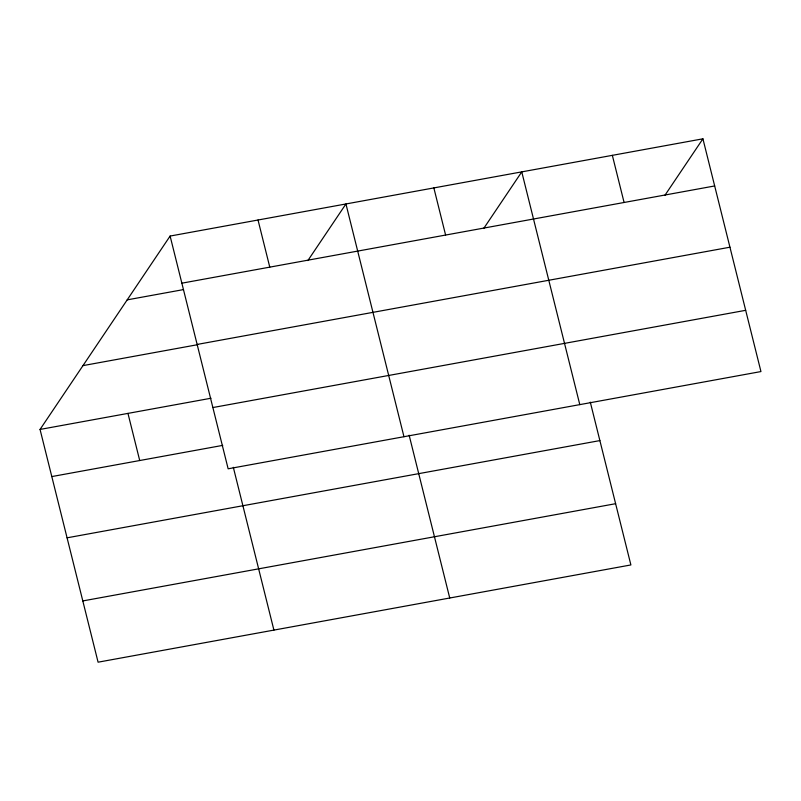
<?xml version="1.0" encoding="UTF-8"?>
<svg xmlns="http://www.w3.org/2000/svg" width="801" height="801" viewBox="0 0 801 801"><rect width="100%" height="100%" fill="white"/><g stroke="black" fill="none" stroke-linecap="round" stroke-linejoin="round"><path stroke-width="1.2" d="M590.297 402.152L630.888 564.945L98.082 662.187L40.05 429.436L170.112 236.055L702.918 138.813L760.95 371.564L228.145 468.805L170.112 236.055M307.864 260.575L345.942 203.965L403.964 436.715M483.694 228.485L521.761 171.875L579.794 404.625M664.84 195.424L702.918 138.813M181.867 283.184L714.672 185.952M127.189 299.864L183.359 289.622M197.136 344.44L729.941 247.209M82.974 365.616L197.747 344.67M40.05 429.436L210.993 398.237M212.866 407.549L745.681 310.317M51.805 476.575L222.748 445.376M67.074 537.821L599.879 440.59M82.813 600.93L615.619 503.699M612.344 155.344L624.089 202.483M433.852 187.915L445.606 235.053M409.141 435.213L449.731 598.007M258.022 220.005L269.777 267.144M233.321 467.303L273.912 630.097M127.96 413.386L139.714 460.525"/></g></svg>
